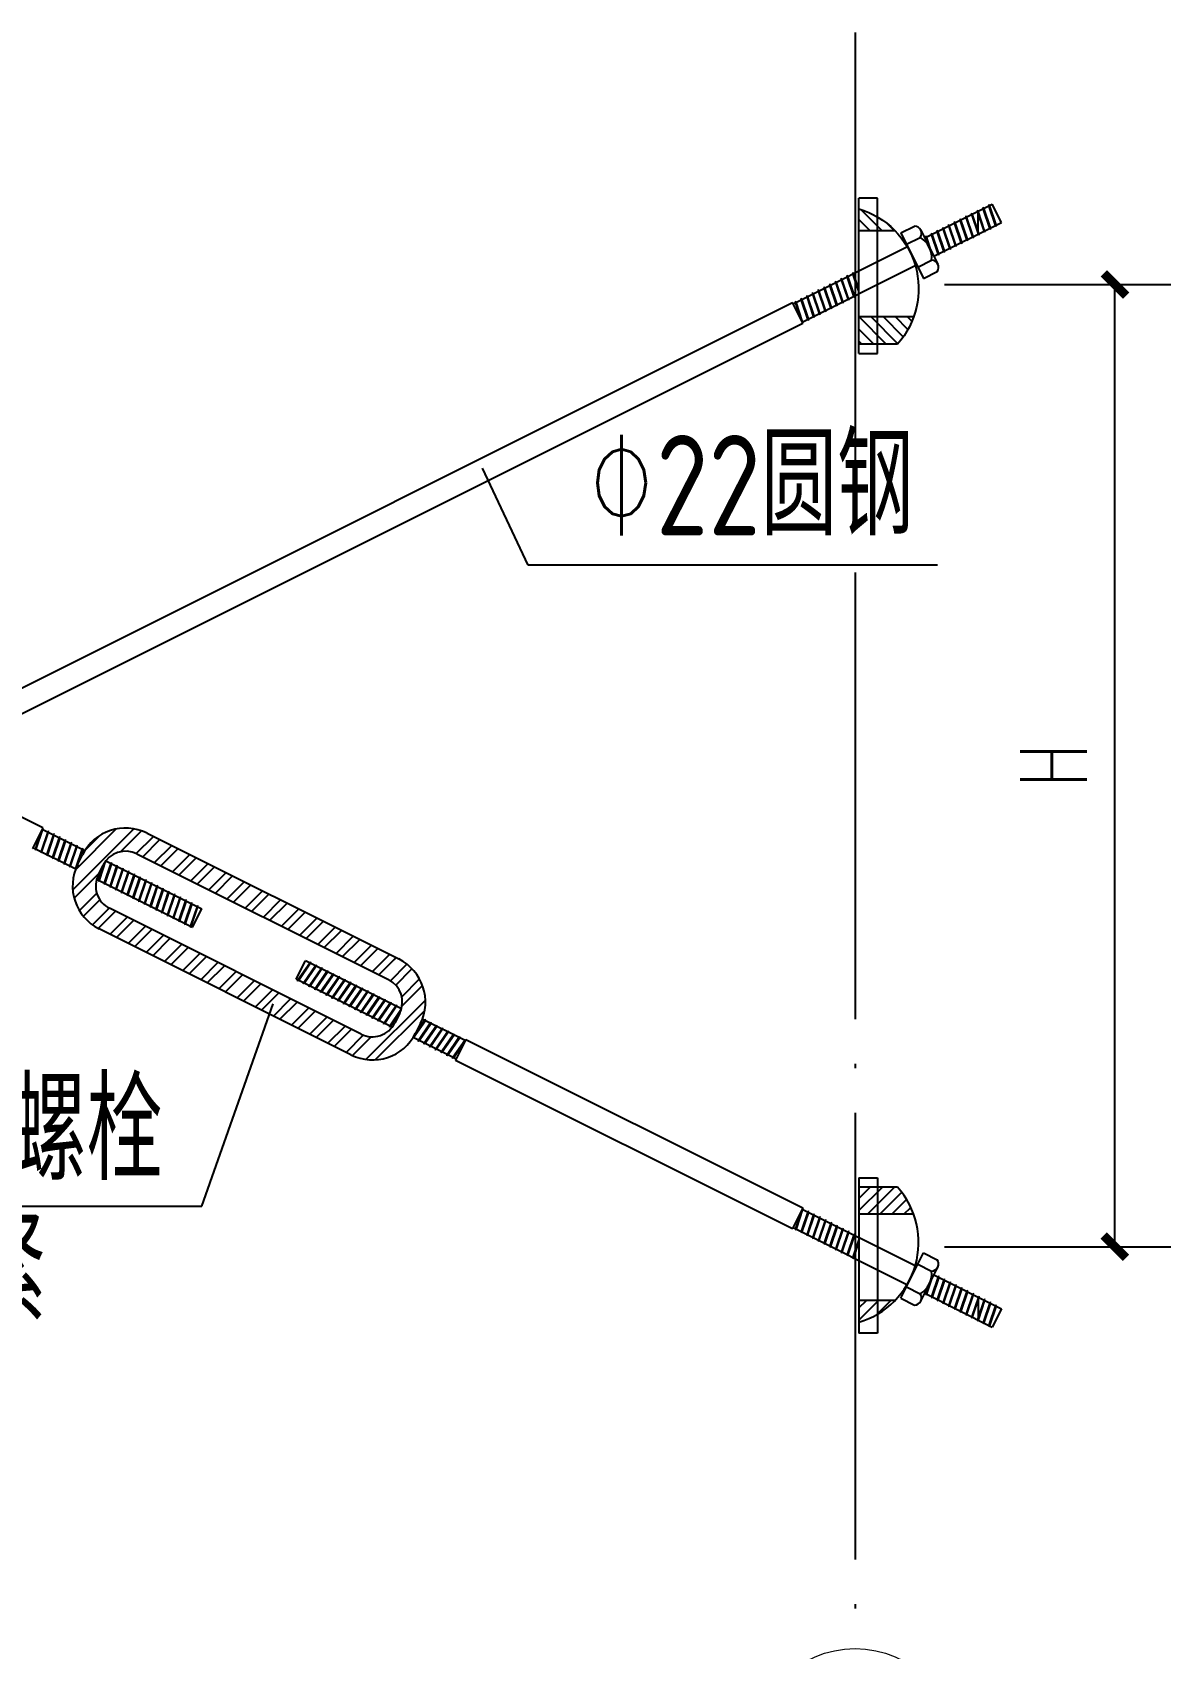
# Model space of a CAD drawing. Extents: x 8844666 to 9156203, y 1662182 to 2655606.
# Drawn here: x 8923869 to 8928968, y 2090227 to 2097467 of the extents above; entities that cross this region are included whole.
import ezdxf
from ezdxf.enums import TextEntityAlignment as Align

# ---------------------------------------------------------------- set-up
doc = ezdxf.new("R2010")
doc.units = 0
doc.header["$LTSCALE"] = 1000
doc.header["$MEASUREMENT"] = 0
for name, pattern in [('CONTINUOUS1', [0]), ('DASHED', [0.75, 0.5, -0.25]), ('DOTE', [2.42, 2, -0.2, 0.02, -0.2])]:
    doc.linetypes.add(name, pattern=pattern)
doc.layers.get('0').update_dxf_attribs({"linetype": 'CONTINUOUS'})
doc.layers.get('Defpoints').update_dxf_attribs({"linetype": 'CONTINUOUS'})
for name, color, linetype in [('003_THICK', 7, 'CONTINUOUS1'), ('DOTE', 8, 'DOTE'), ('LAYER4', 4, 'CONTINUOUS'), ('PUB_DIM', 3, 'CONTINUOUS'), ('PUB_TEXT', 7, 'CONTINUOUS'), ('刚架', 2, 'CONTINUOUS'), ('填充', 8, 'CONTINUOUS'), ('支撑', 4, 'CONTINUOUS'), ('板', 4, 'CONTINUOUS')]:
    doc.layers.add(name, color=color, linetype=linetype)
doc.layers.add('Z-详图标注', color=3, linetype='CONTINUOUS', lineweight=18)
doc.layers.add('标注', color=4, linetype='CONTINUOUS', lineweight=20)
doc.styles.add('_TCH_DIM_T3', font='SIMPLEX', dxfattribs={"width": 0.705882, "bigfont": 'GBCBIG'})
doc.styles.add('TSSD_DIMENSION', font='atssdeng.shx', dxfattribs={"width": 0.7, "bigfont": 'atssdchn.shx'})
doc.dimstyles.new('_TCH_ARCH&&100', dxfattribs={"dimtxt": 297.5, "dimasz": 100, "dimexe": 250, "dimexo": 300, "dimgap": 126.25, "dimtad": 1, "dimdec": 0, "dimzin": 0, "dimdsep": 46, "dimtxsty": '_TCH_DIM_T3', "dimblk": 'ARCHTICK', "dimcen": 0.09, "dimclrt": 7, "dimazin": 2, "dimtfac": 1, "dimtdec": 0, "dimtix": 1, "dimtmove": 2, "dimatfit": 3, "dimfxl": 1, "dimtolj": 1, "dimtzin": 0, "dimarcsym": 0})

# ---------------------------------------------------------------- blocks, each defined once
blk = doc.blocks.new('*X15')
at = {"layer": '填充', "linetype": 'Continuous'}
for p, q in [((15639567.3, -855204.7), (15639642.7, -855129.2)), ((15639595.4, -855218.8), (15639670.9, -855143.3)), ((15639646.8, -855244.5), (15639722.3, -855169)), ((15639674.9, -855258.5), (15639750.4, -855183.1)), ((15639726.4, -855284.2), (15639801.8, -855208.8)), ((15639754.5, -855298.3), (15639830, -855222.8)), ((15639805.9, -855324), (15639881.4, -855248.5)), ((15639834, -855338.1), (15639909.5, -855262.6)), ((15639885.5, -855363.8), (15639960.9, -855288.3)), ((15639913.6, -855377.9), (15639989.1, -855302.4)), ((15639965, -855403.6), (15640040.5, -855328.1)), ((15639993.1, -855417.6), (15640068.6, -855342.2)), ((15640044.6, -855443.3), (15640120, -855367.9)), ((15640072.7, -855457.4), (15640148.2, -855381.9)), ((15639372.3, -855519), (15639447.8, -855443.5)), ((15639400.4, -855533), (15639475.9, -855457.6)), ((15640124.1, -855483.1), (15640199.6, -855407.6)), ((15640152.2, -855497.2), (15640227.7, -855421.7)), ((15640203.7, -855522.9), (15640279.1, -855447.4)), ((15640231.8, -855536.9), (15640307.3, -855461.5)), ((15639451.9, -855558.7), (15639527.3, -855483.3)), ((15639480, -855572.8), (15639555.5, -855497.3)), ((15639531.4, -855598.5), (15639606.9, -855523)), ((15639559.5, -855612.6), (15639635, -855537.1)), ((15640283.2, -855562.7), (15640358.7, -855487.2)), ((15640311.3, -855576.7), (15640386.8, -855501.3)), ((15640362.8, -855602.4), (15640438.2, -855527)), ((15640390.9, -855616.5), (15640466.4, -855541)), ((15639611, -855638.3), (15639686.4, -855562.8)), ((15639639.1, -855652.3), (15639714.6, -855576.9)), ((15639690.5, -855678.1), (15639766, -855602.6)), ((15640442.3, -855642.2), (15640517.8, -855566.7)), ((15640470.4, -855656.3), (15640545.9, -855580.8)), ((15640521.9, -855682), (15640597.3, -855606.5)), ((15639718.6, -855692.1), (15639794.1, -855616.7)), ((15639770.1, -855717.8), (15639845.5, -855642.4)), ((15639798.2, -855731.9), (15639873.7, -855656.4)), ((15639849.6, -855757.6), (15639925.1, -855682.1)), ((15640550, -855696), (15640617.5, -855628.6)), ((15639877.7, -855771.7), (15639953.2, -855696.2)), ((15639929.2, -855797.4), (15640004.6, -855721.9)), ((15639957.3, -855811.4), (15640032.8, -855736)), ((15640008.7, -855837.2), (15640084.2, -855761.7)), ((15640036.8, -855851.2), (15640112.3, -855775.8)), ((15640088.3, -855876.9), (15640163.7, -855801.5)), ((15640116.4, -855891), (15640191.9, -855815.5)), ((15640167.8, -855916.7), (15640243.3, -855841.2)), ((15640195.9, -855930.8), (15640271.4, -855855.3)), ((15640247.4, -855956.5), (15640322.8, -855881)), ((15640275.5, -855970.5), (15640351, -855895.1)), ((15640326.9, -855996.3), (15640402.4, -855920.8)), ((15640355, -856010.3), (15640424.9, -855940.4))]:
    blk.add_line(p, q, dxfattribs=at)
blk = doc.blocks.new('*X16')
at = {"layer": '填充', "linetype": 'Continuous'}
for p, q in [((15639209.5, -855323.8), (15639476.4, -855056.9)), ((15639222.1, -855234.1), (15639398.3, -855057.9)), ((15639264.3, -855149.7), (15639327.8, -855086.2)), ((15639418.7, -855156.8), (15639510, -855065.5)), ((15639487.6, -855165.1), (15639563.2, -855089.4)), ((15639515.8, -855179), (15639591.3, -855103.5)), ((15639215.6, -855359.9), (15639324.6, -855250.9)), ((15639238.6, -855414.1), (15639314.6, -855338)), ((15639256, -855438.8), (15639327.8, -855367)), ((15639295.1, -855476.9), (15639368.4, -855403.6)), ((15639321.2, -855493), (15639396.4, -855417.8))]:
    blk.add_line(p, q, dxfattribs=at)
blk = doc.blocks.new('*X17')
at = {"layer": '填充', "linetype": 'Continuous'}
for p, q in [((15640600.8, -855722.4), (15640673.6, -855649.5)), ((15640617.5, -855628.6), (15640625.4, -855620.6)), ((15640624.1, -855741.2), (15640695.3, -855670.1)), ((15640650.5, -855792), (15640728.2, -855714.3)), ((15640651.4, -855833.3), (15640741.3, -855743.4)), ((15640495.4, -856066.4), (15640753.3, -855808.5)), ((15640536.3, -856067.7), (15640749.9, -855854.1)), ((15640406.5, -856036), (15640482.7, -855959.8)), ((15640424.9, -855940.4), (15640430.5, -855934.9)), ((15640435.2, -856049.5), (15640517.3, -855967.4))]:
    blk.add_line(p, q, dxfattribs=at)
blk = doc.blocks.new('A$C3B5F1999')
at = {"layer": '板', "lineweight": -3}
h = blk.add_hatch(dxfattribs=at)
h.set_pattern_fill('ANSI31', color=256, scale=11.25, style=0)
h.set_pattern_definition([(225, (1544786.093, 1161578.04), (25.25697034, -25.25697034), [])])
h.paths.add_polyline_path([(227.3, 494.1, 0.095394), (160.5, 606.6), (0, 606.6), (0, 494.1)])
h.paths.add_polyline_path([(0, 135.7), (0, 44.9, 0.128822), (150.1, 135.7)])
for p, q in [((0, 645.3), (76.8, 645.3)), ((0, 645.3), (0, 0)), ((160.5, 606.6), (0, 606.6)), ((160.5, 606.6), (0, 606.6)), ((76.8, 645.3), (76.8, 0)), ((227.3, 494.1), (0, 494.1)), ((150.1, 135.7), (0, 135.7)), ((76.8, 0), (0, 0))]:
    blk.add_line(p, q, dxfattribs=at)
blk.add_arc((-98.2, 376.8), 346.1, 286.4909, 41.61835, dxfattribs=at)
blk = doc.blocks.new('_ArchTick')
at = {"color": 0, "linetype": 'ByBlock', "const_width": 0.4}
blk.add_lwpolyline([(-0.5, -0.5), (0.5, 0.5)], dxfattribs=at)
blk = doc.blocks.new('*D43')
at = {"layer": 'Defpoints', "color": 0}
for p in [(8927654.1, 2096337.4), (8928717.6, 2096337.4), (8927654.1, 2092027.7)]:
    blk.add_point(p, dxfattribs=at)
at = {"layer": 'PUB_DIM', "color": 0, "lineweight": -2}
for p, q in [((8927954.1, 2096337.4), (8928967.6, 2096337.4)), ((8928717.6, 2092027.7), (8928717.6, 2096337.4)), ((8927954.1, 2092027.7), (8928967.6, 2092027.7))]:
    blk.add_line(p, q, dxfattribs=at)
at = {"layer": 'PUB_DIM', "color": 0, "lineweight": -2, "xscale": 100, "yscale": 100, "zscale": 100}
for p, rotation in [((8928717.6, 2096337.4), 90), ((8928717.6, 2092027.7), 270)]:
    blk.add_blockref('_ArchTick', p, dxfattribs=dict(at, rotation=rotation))
at = {"layer": 'PUB_DIM', "color": 7, "insert": (8928442.6, 2094182.5), "char_height": 297.5, "attachment_point": 5, "rotation": 90, "style": '_TCH_DIM_T3'}
blk.add_mtext('\\A1;H', dxfattribs=at)

msp = doc.modelspace()

# ---------------------------------------------------------------- linework, layer by layer
at = {"layer": '003_THICK'}
for p, q in [((8927758.5, 2096568.1), (8927860.2, 2096364.8)), ((8927758.5, 2091797), (8927860.2, 2092000.3))]:
    msp.add_line(p, q, dxfattribs=at)
at = {"layer": 'DOTE'}
msp.add_line((8927554.1, 2097466.8), (8927554.1, 2090227.2), dxfattribs=at)
at = {"layer": 'LAYER4'}
for p, q in [((8924383.4, 2093880), (8925510.7, 2093316.3)), ((8924072.3, 2093740), (8924094.1, 2093783.5)), ((8924164.9, 2093693.7), (8924186.6, 2093737.2)), ((8924337.1, 2093787.4), (8925464.4, 2093223.7)), ((8925342.4, 2092979.6), (8924215, 2093543.2)), ((8925296.1, 2092887), (8924168.7, 2093450.7)), ((8925514.6, 2093073.3), (8925492.8, 2093029.7)), ((8925607.2, 2093027), (8925585.4, 2092983.4))]:
    msp.add_line(p, q, dxfattribs=at)
for centre, major_axis, start_param, end_param in [((8924286.9, 2093687.1), (215.6, 0.1), 1.106627, 2.677423), ((8924286.9, 2093687.1), (112.1, 0.2), 1.105381, 2.676177), ((8924265.2, 2093643.5), (215.6, 3.1), 2.66342, 4.234216), ((8924265.2, 2093643.5), (-112.1, 1.1), -0.453406, 1.117391), ((8925414.3, 2093123.4), (215.6, 0.1), -0.464075, 1.106721), ((8925414.3, 2093123.4), (-112.1, 3.8), 2.711754, 4.28255), ((8925392.5, 2093079.9), (112.1, 0.2), 4.246973, 5.81777), ((8925392.5, 2093079.9), (-215.6, 1.5), 1.11422, 2.685016)]:
    msp.add_ellipse(centre, major_axis=major_axis, ratio=1, start_param=start_param, end_param=end_param, dxfattribs=at)
at = {"layer": 'PUB_TEXT'}
for p, q in [((8926089.6, 2095080), (8925885.9, 2095514.7)), ((8927923.2, 2095080), (8926089.6, 2095080)), ((8924629.1, 2092208.9), (8924948.6, 2093115.9)), ((8921854.1, 2092208.9), (8924629.1, 2092208.9))]:
    msp.add_line(p, q, dxfattribs=at)
at = {"layer": '刚架', "color": 5, "linetype": 'DASHED'}
for p, q in [((8928106.1, 2096563.4), (8928106.1, 2096666.3)), ((8928106.1, 2091801.7), (8928106.1, 2091698.8))]:
    msp.add_line(p, q, dxfattribs=at)
at = {"layer": '支撑', "linetype": 'Continuous'}
for p, q in [((8927865.9, 2096546.1), (8928168.6, 2096697.5)), ((8928209.8, 2096615.2), (8928168.6, 2096697.5)), ((8927907.1, 2096463.9), (8928209.8, 2096615.2)), ((8927758.5, 2096568.1), (8927820.2, 2096599)), ((8927783.9, 2096517.3), (8927845.7, 2096548.1)), ((8927848.4, 2096581.3), (8927924.6, 2096428.7)), ((8927276.4, 2096251.4), (8927788.8, 2096507.6)), ((8927317.5, 2096169.1), (8927829.9, 2096425.3)), ((8927834.8, 2096415.6), (8927896.5, 2096446.5)), ((8927860.2, 2096364.8), (8927921.9, 2096395.6)), ((8923915.6, 2093903.4), (8919209.4, 2096256.5)), ((8923241.6, 2094240.4), (8927273.8, 2096256.5)), ((8927320.1, 2096163.9), (8927273.8, 2096256.5)), ((8923357.3, 2094182.5), (8927320.1, 2096163.9)), ((8923915.6, 2093903.4), (8923869.3, 2093810.9)), ((8923913, 2093898.3), (8924104.7, 2093802.4)), ((8923871.8, 2093816), (8924063.6, 2093720.1)), ((8924198.2, 2093755.7), (8924627.9, 2093540.8)), ((8924157.1, 2093673.4), (8924586.7, 2093458.6)), ((8924586.7, 2093458.6), (8924627.9, 2093540.8)), ((8925051.6, 2093226.1), (8925092.7, 2093308.4)), ((8925522.4, 2093093.6), (8925092.7, 2093308.4)), ((8925481.2, 2093011.3), (8925051.6, 2093226.1)), ((8925807.6, 2092951), (8925615.9, 2093046.8)), ((8925766.5, 2092868.7), (8925574.7, 2092964.6)), ((8925810.2, 2092956.1), (8925763.9, 2092863.5)), ((8925810.2, 2092956.1), (8927320.1, 2092201.2)), ((8925763.9, 2092863.5), (8927273.8, 2092108.6)), ((8927320.1, 2092201.2), (8927273.8, 2092108.6)), ((8927317.5, 2092196), (8927829.9, 2091939.8)), ((8927276.4, 2092113.7), (8927788.8, 2091857.5)), ((8927860.2, 2092000.3), (8927921.9, 2091969.5)), ((8927834.8, 2091949.5), (8927896.5, 2091918.6)), ((8927848.4, 2091783.8), (8927924.6, 2091936.4)), ((8927783.9, 2091847.8), (8927845.7, 2091817)), ((8927907.1, 2091901.2), (8928209.8, 2091749.9)), ((8927758.5, 2091797), (8927820.2, 2091766.1)), ((8927865.9, 2091818.9), (8928168.6, 2091667.6)), ((8928209.8, 2091749.9), (8928168.6, 2091667.6))]:
    msp.add_line(p, q, dxfattribs=at)
for centre, major_axis, start_param, end_param in [((8927819.7, 2096566.9), (32, 1.4), -0.670911, 1.512341), ((8927795, 2096459.3), (-102.3, 0.3), 3.018767, 4.197988), ((8927896, 2096414.4), (32, 1.7), -0.68037, 1.502881), ((8927795, 2091905.8), (102.3, 0.2), -1.054886, 0.124335), ((8927896, 2091950.7), (-32, 1.7), 1.638365, 3.821617), ((8927819.7, 2091798.2), (-32, 1.6), 1.636365, 3.819617)]:
    msp.add_ellipse(centre, major_axis=major_axis, ratio=1, start_param=start_param, end_param=end_param, dxfattribs=at)
at = {"layer": '标注', "linetype": 'Continuous'}
for p, q in [((8928152.4, 2096689.4), (8928153.2, 2096696.2)), ((8928182.2, 2096601.4), (8928152.4, 2096689.4)), ((8928186.6, 2096597.2), (8928153.2, 2096696.2)), ((8928153.2, 2096696.2), (8928157.6, 2096692)), ((8928187.3, 2096604), (8928157.6, 2096692)), ((8927998.2, 2096612.3), (8927998.9, 2096619.1)), ((8928032.3, 2096520.1), (8927998.9, 2096619.1)), ((8927998.9, 2096619.1), (8928003.3, 2096614.9)), ((8928033.1, 2096526.9), (8928003.3, 2096614.9)), ((8928023.9, 2096625.1), (8928024.6, 2096631.9)), ((8928053.6, 2096537.1), (8928023.9, 2096625.1)), ((8928058, 2096532.9), (8928024.6, 2096631.9)), ((8928024.6, 2096631.9), (8928029.1, 2096627.7)), ((8928058.8, 2096539.7), (8928029.1, 2096627.7)), ((8928049.6, 2096638), (8928050.3, 2096644.8)), ((8928079.3, 2096550), (8928049.6, 2096638)), ((8928083.8, 2096545.8), (8928050.3, 2096644.8)), ((8928050.3, 2096644.8), (8928054.8, 2096640.6)), ((8928084.5, 2096552.6), (8928054.8, 2096640.6)), ((8928075.3, 2096650.8), (8928076, 2096657.6)), ((8928105, 2096562.8), (8928075.3, 2096650.8)), ((8928109.5, 2096558.6), (8928076, 2096657.6)), ((8928076, 2096657.6), (8928080.5, 2096653.4)), ((8928110.2, 2096565.4), (8928080.5, 2096653.4)), ((8928101, 2096663.7), (8928101.8, 2096670.5)), ((8928130.7, 2096575.7), (8928101, 2096663.7)), ((8928135.2, 2096571.5), (8928101.8, 2096670.5)), ((8928101.8, 2096670.5), (8928106.2, 2096666.3)), ((8928135.9, 2096578.3), (8928106.2, 2096666.3)), ((8928126.7, 2096676.5), (8928127.5, 2096683.3)), ((8928156.4, 2096588.5), (8928126.7, 2096676.5)), ((8928160.9, 2096584.3), (8928127.5, 2096683.3)), ((8928127.5, 2096683.3), (8928131.9, 2096679.1)), ((8928161.6, 2096591.1), (8928131.9, 2096679.1)), ((8927869.6, 2096548), (8927870.3, 2096554.8)), ((8927879.1, 2096519.9), (8927869.6, 2096548)), ((8927888.4, 2096501.2), (8927870.3, 2096554.8)), ((8927870.3, 2096554.8), (8927874.8, 2096550.6)), ((8927897.8, 2096482.5), (8927874.8, 2096550.6)), ((8927895.3, 2096560.8), (8927896, 2096567.6)), ((8927925, 2096472.8), (8927895.3, 2096560.8)), ((8927929.5, 2096468.6), (8927896, 2096567.6)), ((8927896, 2096567.6), (8927900.5, 2096563.4)), ((8927930.2, 2096475.4), (8927900.5, 2096563.4)), ((8927921, 2096573.7), (8927921.7, 2096580.5)), ((8927950.7, 2096485.7), (8927921, 2096573.7)), ((8927955.2, 2096481.5), (8927921.7, 2096580.5)), ((8927921.7, 2096580.5), (8927926.2, 2096576.3)), ((8927955.9, 2096488.3), (8927926.2, 2096576.3)), ((8927946.7, 2096586.5), (8927947.5, 2096593.3)), ((8927976.4, 2096498.5), (8927946.7, 2096586.5)), ((8927980.9, 2096494.3), (8927947.5, 2096593.3)), ((8927947.5, 2096593.3), (8927951.9, 2096589.1)), ((8927981.6, 2096501.1), (8927951.9, 2096589.1)), ((8927972.4, 2096599.4), (8927973.2, 2096606.2)), ((8928002.2, 2096511.4), (8927972.4, 2096599.4)), ((8928006.6, 2096507.2), (8927973.2, 2096606.2)), ((8927973.2, 2096606.2), (8927977.6, 2096602)), ((8928007.3, 2096514), (8927977.6, 2096602)), ((8928027.9, 2096524.3), (8927998.2, 2096612.3)), ((8928079.3, 2096550), (8928083.8, 2096545.8)), ((8928084.5, 2096552.6), (8928083.8, 2096545.8)), ((8928105, 2096562.8), (8928109.5, 2096558.6)), ((8928110.2, 2096565.4), (8928109.5, 2096558.6)), ((8928130.7, 2096575.7), (8928135.2, 2096571.5)), ((8928135.9, 2096578.3), (8928135.2, 2096571.5)), ((8928156.4, 2096588.5), (8928160.9, 2096584.3)), ((8928161.6, 2096591.1), (8928160.9, 2096584.3)), ((8928182.2, 2096601.4), (8928186.6, 2096597.2)), ((8928187.3, 2096604), (8928186.6, 2096597.2)), ((8927925, 2096472.8), (8927929.5, 2096468.6)), ((8927930.2, 2096475.4), (8927929.5, 2096468.6)), ((8927950.7, 2096485.7), (8927955.2, 2096481.5)), ((8927955.9, 2096488.3), (8927955.2, 2096481.5)), ((8927976.4, 2096498.5), (8927980.9, 2096494.3)), ((8927981.6, 2096501.1), (8927980.9, 2096494.3)), ((8928002.2, 2096511.4), (8928006.6, 2096507.2)), ((8928007.3, 2096514), (8928006.6, 2096507.2)), ((8928027.9, 2096524.3), (8928032.3, 2096520.1)), ((8928033.1, 2096526.9), (8928032.3, 2096520.1)), ((8928053.6, 2096537.1), (8928058, 2096532.9)), ((8928058.8, 2096539.7), (8928058, 2096532.9)), ((8927414.5, 2096320.4), (8927415.2, 2096327.2)), ((8927448.7, 2096228.2), (8927415.2, 2096327.2)), ((8927415.2, 2096327.2), (8927419.7, 2096323)), ((8927440.2, 2096333.3), (8927440.9, 2096340.1)), ((8927469.9, 2096245.3), (8927440.2, 2096333.3)), ((8927474.4, 2096241.1), (8927440.9, 2096340.1)), ((8927440.9, 2096340.1), (8927445.4, 2096335.9)), ((8927475.1, 2096247.9), (8927445.4, 2096335.9)), ((8927465.9, 2096346.1), (8927466.7, 2096352.9)), ((8927495.6, 2096258.1), (8927465.9, 2096346.1)), ((8927500.1, 2096253.9), (8927466.7, 2096352.9)), ((8927466.7, 2096352.9), (8927471.1, 2096348.7)), ((8927500.8, 2096260.7), (8927471.1, 2096348.7)), ((8927491.6, 2096359), (8927492.4, 2096365.8)), ((8927521.4, 2096271), (8927491.6, 2096359)), ((8927525.8, 2096266.8), (8927492.4, 2096365.8)), ((8927492.4, 2096365.8), (8927496.8, 2096361.6)), ((8927526.5, 2096273.6), (8927496.8, 2096361.6)), ((8927517.4, 2096371.9), (8927518.1, 2096378.7)), ((8927547.1, 2096283.9), (8927517.4, 2096371.9)), ((8927551.5, 2096279.7), (8927518.1, 2096378.7)), ((8927518.1, 2096378.7), (8927522.5, 2096374.5)), ((8927552.3, 2096286.5), (8927522.5, 2096374.5)), ((8927543.1, 2096384.7), (8927543.8, 2096391.5)), ((8927571.3, 2096301), (8927543.1, 2096384.7)), ((8927571.3, 2096310), (8927543.8, 2096391.5)), ((8927543.8, 2096391.5), (8927548.3, 2096387.3)), ((8927571.3, 2096319), (8927548.3, 2096387.3)), ((8927273.8, 2096256.5), (8927278.9, 2096252.7)), ((8927285.9, 2096256.1), (8927286.7, 2096262.9)), ((8927310.7, 2096182.6), (8927285.9, 2096256.1)), ((8927286.7, 2096262.9), (8927291.1, 2096258.7)), ((8927320.1, 2096163.9), (8927286.7, 2096262.9)), ((8927320.8, 2096170.7), (8927291.1, 2096258.7)), ((8927311.6, 2096269), (8927312.4, 2096275.8)), ((8927341.3, 2096181), (8927311.6, 2096269)), ((8927312.4, 2096275.8), (8927316.8, 2096271.6)), ((8927345.8, 2096176.8), (8927312.4, 2096275.8)), ((8927346.5, 2096183.6), (8927316.8, 2096271.6)), ((8927337.3, 2096281.9), (8927338.1, 2096288.7)), ((8927367.1, 2096193.9), (8927337.3, 2096281.9)), ((8927338.1, 2096288.7), (8927342.5, 2096284.5)), ((8927371.5, 2096189.7), (8927338.1, 2096288.7)), ((8927372.3, 2096196.5), (8927342.5, 2096284.5)), ((8927363.1, 2096294.7), (8927363.8, 2096301.5)), ((8927392.8, 2096206.7), (8927363.1, 2096294.7)), ((8927397.2, 2096202.5), (8927363.8, 2096301.5)), ((8927363.8, 2096301.5), (8927368.3, 2096297.3)), ((8927398, 2096209.3), (8927368.3, 2096297.3)), ((8927388.8, 2096307.6), (8927389.5, 2096314.4)), ((8927418.5, 2096219.6), (8927388.8, 2096307.6)), ((8927422.9, 2096215.4), (8927389.5, 2096314.4)), ((8927389.5, 2096314.4), (8927394, 2096310.2)), ((8927423.7, 2096222.2), (8927394, 2096310.2)), ((8927444.2, 2096232.4), (8927414.5, 2096320.4)), ((8927449.4, 2096235), (8927419.7, 2096323)), ((8927495.6, 2096258.1), (8927500.1, 2096253.9)), ((8927500.8, 2096260.7), (8927500.1, 2096253.9)), ((8927521.4, 2096271), (8927525.8, 2096266.8)), ((8927526.5, 2096273.6), (8927525.8, 2096266.8)), ((8927547.1, 2096283.9), (8927551.5, 2096279.7)), ((8927552.3, 2096286.5), (8927551.5, 2096279.7)), ((8927341.3, 2096181), (8927345.8, 2096176.8)), ((8927346.5, 2096183.6), (8927345.8, 2096176.8)), ((8927367.1, 2096193.9), (8927371.5, 2096189.7)), ((8927372.3, 2096196.5), (8927371.5, 2096189.7)), ((8927392.8, 2096206.7), (8927397.2, 2096202.5)), ((8927398, 2096209.3), (8927397.2, 2096202.5)), ((8927418.5, 2096219.6), (8927422.9, 2096215.4)), ((8927423.7, 2096222.2), (8927422.9, 2096215.4)), ((8927444.2, 2096232.4), (8927448.7, 2096228.2)), ((8927449.4, 2096235), (8927448.7, 2096228.2)), ((8927469.9, 2096245.3), (8927474.4, 2096241.1)), ((8927475.1, 2096247.9), (8927474.4, 2096241.1)), ((8927320.8, 2096170.7), (8927320.1, 2096163.9)), ((8923906.2, 2093884.7), (8923881.4, 2093811.2)), ((8923915.6, 2093903.4), (8923882.1, 2093804.4)), ((8923916.3, 2093896.6), (8923886.6, 2093808.6)), ((8923936.8, 2093886.4), (8923907.1, 2093798.4)), ((8923941.3, 2093890.6), (8923907.8, 2093791.6)), ((8923942, 2093883.8), (8923912.3, 2093795.8)), ((8923916.3, 2093896.6), (8923915.6, 2093903.4)), ((8923962.5, 2093873.5), (8923932.8, 2093785.5)), ((8923967, 2093877.7), (8923933.6, 2093778.7)), ((8923936.8, 2093886.4), (8923941.3, 2093890.6)), ((8923967.7, 2093870.9), (8923938, 2093782.9)), ((8923942, 2093883.8), (8923941.3, 2093890.6)), ((8923992.7, 2093864.9), (8923959.3, 2093765.9)), ((8923962.5, 2093873.5), (8923967, 2093877.7)), ((8923967.7, 2093870.9), (8923967, 2093877.7)), ((8923988.2, 2093860.7), (8923992.7, 2093864.9)), ((8923993.4, 2093858.1), (8923992.7, 2093864.9)), ((8923869.3, 2093810.9), (8923874.4, 2093814.7)), ((8923881.4, 2093811.2), (8923882.1, 2093804.4)), ((8923882.1, 2093804.4), (8923886.6, 2093808.6)), ((8923907.1, 2093798.4), (8923907.8, 2093791.6)), ((8923907.8, 2093791.6), (8923912.3, 2093795.8)), ((8923988.2, 2093860.7), (8923958.5, 2093772.7)), ((8923993.4, 2093858.1), (8923963.7, 2093770.1)), ((8924014, 2093847.8), (8923984.2, 2093759.8)), ((8924018.4, 2093852), (8923985, 2093753)), ((8924019.1, 2093845.2), (8923989.4, 2093757.2)), ((8924039.7, 2093834.9), (8924010, 2093746.9)), ((8924044.1, 2093839.1), (8924010.7, 2093740.1)), ((8924014, 2093847.8), (8924018.4, 2093852)), ((8924044.9, 2093832.3), (8924015.1, 2093744.3)), ((8924019.1, 2093845.2), (8924018.4, 2093852)), ((8924065.4, 2093822.1), (8924035.7, 2093734.1)), ((8924069.8, 2093826.3), (8924036.4, 2093727.3)), ((8924039.7, 2093834.9), (8924044.1, 2093839.1)), ((8924070.6, 2093819.5), (8924040.9, 2093731.5)), ((8924044.9, 2093832.3), (8924044.1, 2093839.1)), ((8924091.1, 2093809.2), (8924061.4, 2093721.2)), ((8924065.4, 2093822.1), (8924069.8, 2093826.3)), ((8924095.6, 2093813.4), (8924066.5, 2093727.4)), ((8924070.6, 2093819.5), (8924069.8, 2093826.3)), ((8924096.3, 2093806.6), (8924076.9, 2093749.2)), ((8924091.1, 2093809.2), (8924095.6, 2093813.4)), ((8924096.3, 2093806.6), (8924095.6, 2093813.4)), ((8923932.8, 2093785.5), (8923933.6, 2093778.7)), ((8923933.6, 2093778.7), (8923938, 2093782.9)), ((8923958.5, 2093772.7), (8923959.3, 2093765.9)), ((8923959.3, 2093765.9), (8923963.7, 2093770.1)), ((8923984.2, 2093759.8), (8923985, 2093753)), ((8923985, 2093753), (8923989.4, 2093757.2)), ((8924010, 2093746.9), (8924010.7, 2093740.1)), ((8924010.7, 2093740.1), (8924015.1, 2093744.3)), ((8924035.7, 2093734.1), (8924036.4, 2093727.3)), ((8924036.4, 2093727.3), (8924040.9, 2093731.5)), ((8924061.4, 2093721.2), (8924062, 2093715.8)), ((8924187.7, 2093739.4), (8924164.2, 2093669.8)), ((8924194.6, 2093750.7), (8924165, 2093663)), ((8924199.2, 2093755.2), (8924169.4, 2093667.2)), ((8924219.7, 2093744.9), (8924190, 2093656.9)), ((8924224.1, 2093749.1), (8924190.7, 2093650.1)), ((8924224.9, 2093742.3), (8924195.2, 2093654.3)), ((8924199.2, 2093755.2), (8924199, 2093756.7)), ((8924245.4, 2093732.1), (8924215.7, 2093644.1)), ((8924249.8, 2093736.3), (8924216.4, 2093637.3)), ((8924219.7, 2093744.9), (8924224.1, 2093749.1)), ((8924250.6, 2093729.5), (8924220.9, 2093641.5)), ((8924224.9, 2093742.3), (8924224.1, 2093749.1)), ((8924271.1, 2093719.2), (8924241.4, 2093631.2)), ((8924275.6, 2093723.4), (8924242.1, 2093624.4)), ((8924245.4, 2093732.1), (8924249.8, 2093736.3)), ((8924250.6, 2093729.5), (8924249.8, 2093736.3)), ((8924271.1, 2093719.2), (8924275.6, 2093723.4)), ((8924276.3, 2093716.6), (8924275.6, 2093723.4)), ((8924164.2, 2093669.8), (8924165, 2093663)), ((8924165, 2093663), (8924169.4, 2093667.2)), ((8924190, 2093656.9), (8924190.7, 2093650.1)), ((8924190.7, 2093650.1), (8924195.2, 2093654.3)), ((8924276.3, 2093716.6), (8924246.6, 2093628.6)), ((8924296.8, 2093706.4), (8924267.1, 2093618.4)), ((8924301.3, 2093710.6), (8924267.8, 2093611.6)), ((8924302, 2093703.8), (8924272.3, 2093615.8)), ((8924322.5, 2093693.5), (8924292.8, 2093605.5)), ((8924327, 2093697.7), (8924293.6, 2093598.7)), ((8924296.8, 2093706.4), (8924301.3, 2093710.6)), ((8924327.7, 2093690.9), (8924298, 2093602.9)), ((8924302, 2093703.8), (8924301.3, 2093710.6)), ((8924348.2, 2093680.6), (8924318.5, 2093592.6)), ((8924352.7, 2093684.9), (8924319.3, 2093585.8)), ((8924322.5, 2093693.5), (8924327, 2093697.7)), ((8924353.4, 2093678.1), (8924323.7, 2093590.1)), ((8924327.7, 2093690.9), (8924327, 2093697.7)), ((8924374, 2093667.8), (8924344.2, 2093579.8)), ((8924378.4, 2093672), (8924345, 2093573)), ((8924348.2, 2093680.6), (8924352.7, 2093684.9)), ((8924379.2, 2093665.2), (8924349.4, 2093577.2)), ((8924353.4, 2093678.1), (8924352.7, 2093684.9)), ((8924399.7, 2093654.9), (8924370, 2093566.9)), ((8924404.1, 2093659.1), (8924370.7, 2093560.1)), ((8924374, 2093667.8), (8924378.4, 2093672)), ((8924404.9, 2093652.3), (8924375.2, 2093564.3)), ((8924379.2, 2093665.2), (8924378.4, 2093672)), ((8924429.8, 2093646.3), (8924396.4, 2093547.3)), ((8924399.7, 2093654.9), (8924404.1, 2093659.1)), ((8924404.9, 2093652.3), (8924404.1, 2093659.1)), ((8924425.4, 2093642.1), (8924429.8, 2093646.3)), ((8924430.6, 2093639.5), (8924429.8, 2093646.3)), ((8924215.7, 2093644.1), (8924216.4, 2093637.3)), ((8924216.4, 2093637.3), (8924220.9, 2093641.5)), ((8924241.4, 2093631.2), (8924242.1, 2093624.4)), ((8924242.1, 2093624.4), (8924246.6, 2093628.6)), ((8924267.1, 2093618.4), (8924267.8, 2093611.6)), ((8924267.8, 2093611.6), (8924272.3, 2093615.8)), ((8924292.8, 2093605.5), (8924293.6, 2093598.7)), ((8924293.6, 2093598.7), (8924298, 2093602.9)), ((8924318.5, 2093592.6), (8924319.3, 2093585.8)), ((8924319.3, 2093585.8), (8924323.7, 2093590.1)), ((8924344.2, 2093579.8), (8924345, 2093573)), ((8924345, 2093573), (8924349.4, 2093577.2)), ((8924425.4, 2093642.1), (8924395.7, 2093554.1)), ((8924430.6, 2093639.5), (8924400.9, 2093551.5)), ((8924451.1, 2093629.2), (8924421.4, 2093541.2)), ((8924455.6, 2093633.4), (8924422.1, 2093534.4)), ((8924456.3, 2093626.6), (8924426.6, 2093538.6)), ((8924476.8, 2093616.4), (8924447.1, 2093528.4)), ((8924481.3, 2093620.6), (8924447.8, 2093521.6)), ((8924451.1, 2093629.2), (8924455.6, 2093633.4)), ((8924482, 2093613.8), (8924452.3, 2093525.8)), ((8924456.3, 2093626.6), (8924455.6, 2093633.4)), ((8924502.5, 2093603.5), (8924472.8, 2093515.5)), ((8924507, 2093607.7), (8924473.6, 2093508.7)), ((8924476.8, 2093616.4), (8924481.3, 2093620.6)), ((8924507.7, 2093600.9), (8924478, 2093512.9)), ((8924482, 2093613.8), (8924481.3, 2093620.6)), ((8924528.3, 2093590.6), (8924498.5, 2093502.6)), ((8924532.7, 2093594.8), (8924499.3, 2093495.8)), ((8924502.5, 2093603.5), (8924507, 2093607.7)), ((8924533.4, 2093588.1), (8924503.7, 2093500)), ((8924507.7, 2093600.9), (8924507, 2093607.7)), ((8924554, 2093577.8), (8924524.3, 2093489.8)), ((8924558.4, 2093582), (8924525, 2093483)), ((8924528.3, 2093590.6), (8924532.7, 2093594.8)), ((8924559.2, 2093575.2), (8924529.4, 2093487.2)), ((8924533.4, 2093588.1), (8924532.7, 2093594.8)), ((8924554, 2093577.8), (8924558.4, 2093582)), ((8924559.2, 2093575.2), (8924558.4, 2093582)), ((8924370, 2093566.9), (8924370.7, 2093560.1)), ((8924370.7, 2093560.1), (8924375.2, 2093564.3)), ((8924395.7, 2093554.1), (8924396.4, 2093547.3)), ((8924396.4, 2093547.3), (8924400.9, 2093551.5)), ((8924421.4, 2093541.2), (8924422.1, 2093534.4)), ((8924422.1, 2093534.4), (8924426.6, 2093538.6)), ((8924447.1, 2093528.4), (8924447.8, 2093521.6)), ((8924447.8, 2093521.6), (8924452.3, 2093525.8)), ((8924472.8, 2093515.5), (8924473.6, 2093508.7)), ((8924473.6, 2093508.7), (8924478, 2093512.9)), ((8924498.5, 2093502.6), (8924499.3, 2093495.8)), ((8924579.7, 2093564.9), (8924550, 2093476.9)), ((8924584.1, 2093569.1), (8924550.7, 2093470.1)), ((8924584.9, 2093562.3), (8924555.2, 2093474.3)), ((8924605.4, 2093552.1), (8924575.7, 2093464.1)), ((8924609.8, 2093556.3), (8924576.4, 2093457.3)), ((8924579.7, 2093564.9), (8924584.1, 2093569.1)), ((8924610.6, 2093549.5), (8924580.9, 2093461.5)), ((8924584.9, 2093562.3), (8924584.1, 2093569.1)), ((8924605.4, 2093552.1), (8924609.8, 2093556.3)), ((8924610.6, 2093549.5), (8924609.8, 2093556.3)), ((8924499.3, 2093495.8), (8924503.7, 2093500)), ((8924524.3, 2093489.8), (8924525, 2093483)), ((8924525, 2093483), (8924529.4, 2093487.2)), ((8924550, 2093476.9), (8924550.7, 2093470.1)), ((8924550.7, 2093470.1), (8924555.2, 2093474.3)), ((8924575.7, 2093464.1), (8924576.4, 2093457.3)), ((8924576.4, 2093457.3), (8924580.9, 2093461.5)), ((8925115.9, 2093303.3), (8925056.8, 2093217.1)), ((8925110, 2093299.8), (8925057.4, 2093223.2)), ((8925115.2, 2093297.2), (8925062.6, 2093220.6)), ((8925141.6, 2093290.4), (8925082.5, 2093204.3)), ((8925135.7, 2093286.9), (8925083.2, 2093210.3)), ((8925140.9, 2093284.3), (8925088.3, 2093207.7)), ((8925110, 2093299.8), (8925115.9, 2093303.3)), ((8925115.2, 2093297.2), (8925115.9, 2093303.3)), ((8925135.7, 2093286.9), (8925141.6, 2093290.4)), ((8925140.9, 2093284.3), (8925141.6, 2093290.4)), ((8925056.8, 2093217.1), (8925057.4, 2093223.2)), ((8925062.6, 2093220.6), (8925056.8, 2093217.1)), ((8925167.3, 2093277.5), (8925108.2, 2093191.4)), ((8925161.4, 2093274.1), (8925108.9, 2093197.5)), ((8925166.6, 2093271.5), (8925114.1, 2093194.9)), ((8925193, 2093264.7), (8925133.9, 2093178.5)), ((8925187.2, 2093261.2), (8925134.6, 2093184.6)), ((8925192.3, 2093258.6), (8925139.8, 2093182)), ((8925218.8, 2093251.8), (8925159.6, 2093165.7)), ((8925212.9, 2093248.3), (8925160.3, 2093171.8)), ((8925161.4, 2093274.1), (8925167.3, 2093277.5)), ((8925218.1, 2093245.7), (8925165.5, 2093169.2)), ((8925166.6, 2093271.5), (8925167.3, 2093277.5)), ((8925244.5, 2093239), (8925185.3, 2093152.8)), ((8925238.6, 2093235.5), (8925186, 2093158.9)), ((8925187.2, 2093261.2), (8925193, 2093264.7)), ((8925243.8, 2093232.9), (8925191.2, 2093156.3)), ((8925192.3, 2093258.6), (8925193, 2093264.7)), ((8925270.2, 2093226.1), (8925211, 2093140)), ((8925264.3, 2093222.6), (8925211.7, 2093146.1)), ((8925212.9, 2093248.3), (8925218.8, 2093251.8)), ((8925269.5, 2093220), (8925216.9, 2093143.5)), ((8925218.1, 2093245.7), (8925218.8, 2093251.8)), ((8925295.9, 2093213.3), (8925236.8, 2093127.1)), ((8925238.6, 2093235.5), (8925244.5, 2093239)), ((8925243.8, 2093232.9), (8925244.5, 2093239)), ((8925264.3, 2093222.6), (8925270.2, 2093226.1)), ((8925269.5, 2093220), (8925270.2, 2093226.1)), ((8925290, 2093209.8), (8925295.9, 2093213.3)), ((8925295.2, 2093207.2), (8925295.9, 2093213.3)), ((8925082.5, 2093204.3), (8925083.2, 2093210.3)), ((8925088.3, 2093207.7), (8925082.5, 2093204.3)), ((8925108.2, 2093191.4), (8925108.9, 2093197.5)), ((8925114.1, 2093194.9), (8925108.2, 2093191.4)), ((8925133.9, 2093178.5), (8925134.6, 2093184.6)), ((8925139.8, 2093182), (8925133.9, 2093178.5)), ((8925159.6, 2093165.7), (8925160.3, 2093171.8)), ((8925165.5, 2093169.2), (8925159.6, 2093165.7)), ((8925185.3, 2093152.8), (8925186, 2093158.9)), ((8925191.2, 2093156.3), (8925185.3, 2093152.8)), ((8925211, 2093140), (8925211.7, 2093146.1)), ((8925216.9, 2093143.5), (8925211, 2093140)), ((8925290, 2093209.8), (8925237.4, 2093133.2)), ((8925295.2, 2093207.2), (8925242.6, 2093130.6)), ((8925321.6, 2093200.4), (8925262.5, 2093114.3)), ((8925315.7, 2093196.9), (8925263.2, 2093120.3)), ((8925320.9, 2093194.3), (8925268.4, 2093117.7)), ((8925347.3, 2093187.5), (8925288.2, 2093101.4)), ((8925341.4, 2093184.1), (8925288.9, 2093107.5)), ((8925346.6, 2093181.5), (8925294.1, 2093104.9)), ((8925373, 2093174.7), (8925313.9, 2093088.5)), ((8925367.2, 2093171.2), (8925314.6, 2093094.6)), ((8925315.7, 2093196.9), (8925321.6, 2093200.4)), ((8925372.4, 2093168.6), (8925319.8, 2093092)), ((8925320.9, 2093194.3), (8925321.6, 2093200.4)), ((8925398.8, 2093161.8), (8925339.6, 2093075.7)), ((8925392.9, 2093158.3), (8925340.3, 2093081.8)), ((8925341.4, 2093184.1), (8925347.3, 2093187.5)), ((8925398.1, 2093155.7), (8925345.5, 2093079.2)), ((8925346.6, 2093181.5), (8925347.3, 2093187.5)), ((8925424.5, 2093149), (8925365.3, 2093062.8)), ((8925418.6, 2093145.5), (8925366, 2093068.9)), ((8925367.2, 2093171.2), (8925373, 2093174.7)), ((8925423.8, 2093142.9), (8925371.2, 2093066.3)), ((8925372.4, 2093168.6), (8925373, 2093174.7)), ((8925392.9, 2093158.3), (8925398.8, 2093161.8)), ((8925398.1, 2093155.7), (8925398.8, 2093161.8)), ((8925418.6, 2093145.5), (8925424.5, 2093149)), ((8925423.8, 2093142.9), (8925424.5, 2093149)), ((8925236.8, 2093127.1), (8925237.4, 2093133.2)), ((8925242.6, 2093130.6), (8925236.8, 2093127.1)), ((8925262.5, 2093114.3), (8925263.2, 2093120.3)), ((8925268.4, 2093117.7), (8925262.5, 2093114.3)), ((8925288.2, 2093101.4), (8925288.9, 2093107.5)), ((8925294.1, 2093104.9), (8925288.2, 2093101.4)), ((8925313.9, 2093088.5), (8925314.6, 2093094.6)), ((8925319.8, 2093092), (8925313.9, 2093088.5)), ((8925339.6, 2093075.7), (8925340.3, 2093081.8)), ((8925345.5, 2093079.2), (8925339.6, 2093075.7)), ((8925365.3, 2093062.8), (8925366, 2093068.9)), ((8925371.2, 2093066.3), (8925365.3, 2093062.8)), ((8925450.2, 2093136.1), (8925391, 2093050)), ((8925444.3, 2093132.6), (8925391.7, 2093056)), ((8925449.5, 2093130), (8925396.9, 2093053.5)), ((8925475.9, 2093123.3), (8925416.8, 2093037.1)), ((8925470, 2093119.8), (8925417.4, 2093043.2)), ((8925475.2, 2093117.2), (8925422.6, 2093040.6)), ((8925501.6, 2093110.4), (8925442.5, 2093024.2)), ((8925495.7, 2093106.9), (8925443.2, 2093030.3)), ((8925444.3, 2093132.6), (8925450.2, 2093136.1)), ((8925500.9, 2093104.3), (8925448.4, 2093027.7)), ((8925449.5, 2093130), (8925450.2, 2093136.1)), ((8925520.6, 2093087.7), (8925468.2, 2093011.4)), ((8925521.4, 2093094), (8925468.9, 2093017.5)), ((8925470, 2093119.8), (8925475.9, 2093123.3)), ((8925515.6, 2093075.4), (8925474.1, 2093014.9)), ((8925475.2, 2093117.2), (8925475.9, 2093123.3)), ((8925495.7, 2093106.9), (8925501.6, 2093110.4)), ((8925500.9, 2093104.3), (8925501.6, 2093110.4)), ((8925521.4, 2093094), (8925522.7, 2093094.8)), ((8925391, 2093050), (8925391.7, 2093056)), ((8925396.9, 2093053.5), (8925391, 2093050)), ((8925416.8, 2093037.1), (8925417.4, 2093043.2)), ((8925422.6, 2093040.6), (8925416.8, 2093037.1)), ((8925442.5, 2093024.2), (8925443.2, 2093030.3)), ((8925448.4, 2093027.7), (8925442.5, 2093024.2)), ((8925468.2, 2093011.4), (8925468.9, 2093017.5)), ((8925474.1, 2093014.9), (8925468.2, 2093011.4)), ((8925629.5, 2093040), (8925576.9, 2092963.5)), ((8925630.2, 2093046.1), (8925578.8, 2092971.3)), ((8925624.3, 2093042.6), (8925590, 2092992.6)), ((8925655.9, 2093033.2), (8925596.8, 2092947.1)), ((8925650, 2093029.8), (8925597.5, 2092953.2)), ((8925655.2, 2093027.2), (8925602.6, 2092950.6)), ((8925681.6, 2093020.4), (8925622.5, 2092934.2)), ((8925675.7, 2093016.9), (8925623.2, 2092940.3)), ((8925624.3, 2093042.6), (8925630.2, 2093046.1)), ((8925680.9, 2093014.3), (8925628.4, 2092937.7)), ((8925629.5, 2093040), (8925630.2, 2093046.1)), ((8925707.3, 2093007.5), (8925648.2, 2092921.4)), ((8925701.5, 2093004), (8925648.9, 2092927.5)), ((8925650, 2093029.8), (8925655.9, 2093033.2)), ((8925706.6, 2093001.5), (8925654.1, 2092924.9)), ((8925655.2, 2093027.2), (8925655.9, 2093033.2)), ((8925733, 2092994.7), (8925673.9, 2092908.5)), ((8925675.7, 2093016.9), (8925681.6, 2093020.4)), ((8925680.9, 2093014.3), (8925681.6, 2093020.4)), ((8925701.5, 2093004), (8925707.3, 2093007.5)), ((8925706.6, 2093001.5), (8925707.3, 2093007.5)), ((8925727.2, 2092991.2), (8925733, 2092994.7)), ((8925732.4, 2092988.6), (8925733, 2092994.7)), ((8925576.9, 2092963.5), (8925572.2, 2092960.6)), ((8925596.8, 2092947.1), (8925597.5, 2092953.2)), ((8925602.6, 2092950.6), (8925596.8, 2092947.1)), ((8925622.5, 2092934.2), (8925623.2, 2092940.3)), ((8925628.4, 2092937.7), (8925622.5, 2092934.2)), ((8925648.2, 2092921.4), (8925648.9, 2092927.5)), ((8925654.1, 2092924.9), (8925648.2, 2092921.4)), ((8925727.2, 2092991.2), (8925674.6, 2092914.6)), ((8925732.4, 2092988.6), (8925679.8, 2092912)), ((8925758.8, 2092981.8), (8925699.6, 2092895.7)), ((8925752.9, 2092978.3), (8925700.3, 2092901.8)), ((8925758.1, 2092975.7), (8925705.5, 2092899.2)), ((8925784.5, 2092969), (8925725.3, 2092882.8)), ((8925778.6, 2092965.5), (8925726, 2092888.9)), ((8925783.8, 2092962.9), (8925731.2, 2092886.3)), ((8925810.2, 2092956.1), (8925751, 2092870)), ((8925804.3, 2092952.6), (8925751.7, 2092876)), ((8925752.9, 2092978.3), (8925758.8, 2092981.8)), ((8925800.8, 2092937.4), (8925756.9, 2092873.4)), ((8925758.1, 2092975.7), (8925758.8, 2092981.8)), ((8925778.6, 2092965.5), (8925784.5, 2092969)), ((8925783.8, 2092962.9), (8925784.5, 2092969)), ((8925804.3, 2092952.6), (8925810.2, 2092956.1)), ((8925673.9, 2092908.5), (8925674.6, 2092914.6)), ((8925679.8, 2092912), (8925673.9, 2092908.5)), ((8925699.6, 2092895.7), (8925700.3, 2092901.8)), ((8925705.5, 2092899.2), (8925699.6, 2092895.7)), ((8925725.3, 2092882.8), (8925726, 2092888.9)), ((8925731.2, 2092886.3), (8925725.3, 2092882.8)), ((8925751, 2092870), (8925751.7, 2092876)), ((8925756.9, 2092873.4), (8925751, 2092870)), ((8925763.9, 2092863.5), (8925763.9, 2092870)), ((8927320.1, 2092201.2), (8927286.7, 2092102.2)), ((8927320.8, 2092194.4), (8927320.1, 2092201.2)), ((8927310.7, 2092182.5), (8927285.9, 2092109)), ((8927320.8, 2092194.4), (8927291.1, 2092106.4)), ((8927341.3, 2092184.1), (8927311.6, 2092096.1)), ((8927345.8, 2092188.3), (8927312.4, 2092089.3)), ((8927346.5, 2092181.5), (8927316.8, 2092093.5)), ((8927367.1, 2092171.2), (8927337.3, 2092083.2)), ((8927371.5, 2092175.4), (8927338.1, 2092076.4)), ((8927341.3, 2092184.1), (8927345.8, 2092188.3)), ((8927372.3, 2092168.6), (8927342.5, 2092080.6)), ((8927346.5, 2092181.5), (8927345.8, 2092188.3)), ((8927392.8, 2092158.4), (8927363.1, 2092070.4)), ((8927397.2, 2092162.6), (8927363.8, 2092063.6)), ((8927367.1, 2092171.2), (8927371.5, 2092175.4)), ((8927398, 2092155.8), (8927368.3, 2092067.8)), ((8927372.3, 2092168.6), (8927371.5, 2092175.4)), ((8927418.5, 2092145.5), (8927388.8, 2092057.5)), ((8927422.9, 2092149.7), (8927389.5, 2092050.7)), ((8927392.8, 2092158.4), (8927397.2, 2092162.6)), ((8927423.7, 2092142.9), (8927394, 2092054.9)), ((8927398, 2092155.8), (8927397.2, 2092162.6)), ((8927444.2, 2092132.7), (8927414.5, 2092044.7)), ((8927448.7, 2092136.9), (8927415.2, 2092037.9)), ((8927418.5, 2092145.5), (8927422.9, 2092149.7)), ((8927449.4, 2092130.1), (8927419.7, 2092042.1)), ((8927423.7, 2092142.9), (8927422.9, 2092149.7)), ((8927444.2, 2092132.7), (8927448.7, 2092136.9)), ((8927449.4, 2092130.1), (8927448.7, 2092136.9)), ((8927273.8, 2092108.6), (8927278.9, 2092112.4)), ((8927285.9, 2092109), (8927286.7, 2092102.2)), ((8927286.7, 2092102.2), (8927291.1, 2092106.4)), ((8927311.6, 2092096.1), (8927312.4, 2092089.3)), ((8927312.4, 2092089.3), (8927316.8, 2092093.5)), ((8927337.3, 2092083.2), (8927338.1, 2092076.4)), ((8927338.1, 2092076.4), (8927342.5, 2092080.6)), ((8927363.1, 2092070.4), (8927363.8, 2092063.6)), ((8927363.8, 2092063.6), (8927368.3, 2092067.8)), ((8927388.8, 2092057.5), (8927389.5, 2092050.7)), ((8927389.5, 2092050.7), (8927394, 2092054.9)), ((8927469.9, 2092119.8), (8927440.2, 2092031.8)), ((8927474.4, 2092124), (8927440.9, 2092025)), ((8927475.1, 2092117.2), (8927445.4, 2092029.2)), ((8927495.6, 2092107), (8927465.9, 2092019)), ((8927500.1, 2092111.2), (8927466.7, 2092012.2)), ((8927469.9, 2092119.8), (8927474.4, 2092124)), ((8927500.8, 2092104.4), (8927471.1, 2092016.4)), ((8927475.1, 2092117.2), (8927474.4, 2092124)), ((8927521.4, 2092094.1), (8927491.6, 2092006.1)), ((8927525.8, 2092098.3), (8927492.4, 2091999.3)), ((8927495.6, 2092107), (8927500.1, 2092111.2)), ((8927526.5, 2092091.5), (8927496.8, 2092003.5)), ((8927500.8, 2092104.4), (8927500.1, 2092111.2)), ((8927547.1, 2092081.2), (8927517.4, 2091993.2)), ((8927551.5, 2092085.4), (8927518.1, 2091986.4)), ((8927521.4, 2092094.1), (8927525.8, 2092098.3)), ((8927552.3, 2092078.6), (8927522.5, 2091990.6)), ((8927526.5, 2092091.5), (8927525.8, 2092098.3)), ((8927571.3, 2092064.1), (8927543.1, 2091980.4)), ((8927571.3, 2092055.1), (8927543.8, 2091973.6)), ((8927547.1, 2092081.2), (8927551.5, 2092085.4)), ((8927552.3, 2092078.6), (8927551.5, 2092085.4)), ((8927414.5, 2092044.7), (8927415.2, 2092037.9)), ((8927415.2, 2092037.9), (8927419.7, 2092042.1)), ((8927440.2, 2092031.8), (8927440.9, 2092025)), ((8927440.9, 2092025), (8927445.4, 2092029.2)), ((8927465.9, 2092019), (8927466.7, 2092012.2)), ((8927466.7, 2092012.2), (8927471.1, 2092016.4)), ((8927491.6, 2092006.1), (8927492.4, 2091999.3)), ((8927492.4, 2091999.3), (8927496.8, 2092003.5)), ((8927517.4, 2091993.2), (8927518.1, 2091986.4)), ((8927518.1, 2091986.4), (8927522.5, 2091990.6)), ((8927543.1, 2091980.4), (8927543.8, 2091973.6)), ((8927571.3, 2092046.1), (8927548.3, 2091977.8)), ((8927543.8, 2091973.6), (8927548.3, 2091977.8)), ((8927879.1, 2091845.2), (8927869.6, 2091817.1)), ((8927888.4, 2091863.9), (8927870.3, 2091810.3)), ((8927897.8, 2091882.6), (8927874.8, 2091814.5)), ((8927925, 2091892.3), (8927895.3, 2091804.3)), ((8927929.5, 2091896.5), (8927896, 2091797.5)), ((8927930.2, 2091889.7), (8927900.5, 2091801.7)), ((8927950.7, 2091879.4), (8927921, 2091791.4)), ((8927955.2, 2091883.6), (8927921.7, 2091784.6)), ((8927925, 2091892.3), (8927929.5, 2091896.5)), ((8927955.9, 2091876.8), (8927926.2, 2091788.8)), ((8927930.2, 2091889.7), (8927929.5, 2091896.5)), ((8927976.4, 2091866.6), (8927946.7, 2091778.6)), ((8927980.9, 2091870.8), (8927947.5, 2091771.8)), ((8927950.7, 2091879.4), (8927955.2, 2091883.6)), ((8927981.6, 2091864), (8927951.9, 2091776)), ((8927955.9, 2091876.8), (8927955.2, 2091883.6)), ((8928002.2, 2091853.7), (8927972.4, 2091765.7)), ((8928006.6, 2091857.9), (8927973.2, 2091758.9)), ((8927976.4, 2091866.6), (8927980.9, 2091870.8)), ((8928007.3, 2091851.1), (8927977.6, 2091763.1)), ((8927981.6, 2091864), (8927980.9, 2091870.8)), ((8928027.9, 2091840.8), (8927998.2, 2091752.8)), ((8928032.3, 2091845), (8927998.9, 2091746)), ((8928002.2, 2091853.7), (8928006.6, 2091857.9)), ((8928033.1, 2091838.2), (8928003.3, 2091750.2)), ((8928007.3, 2091851.1), (8928006.6, 2091857.9)), ((8928027.9, 2091840.8), (8928032.3, 2091845)), ((8928033.1, 2091838.2), (8928032.3, 2091845)), ((8927869.6, 2091817.1), (8927870.3, 2091810.3)), ((8927870.3, 2091810.3), (8927874.8, 2091814.5)), ((8927895.3, 2091804.3), (8927896, 2091797.5)), ((8927896, 2091797.5), (8927900.5, 2091801.7)), ((8927921, 2091791.4), (8927921.7, 2091784.6)), ((8927921.7, 2091784.6), (8927926.2, 2091788.8)), ((8927946.7, 2091778.6), (8927947.5, 2091771.8)), ((8927947.5, 2091771.8), (8927951.9, 2091776)), ((8927972.4, 2091765.7), (8927973.2, 2091758.9)), ((8927973.2, 2091758.9), (8927977.6, 2091763.1)), ((8928053.6, 2091828), (8928023.9, 2091740)), ((8928058, 2091832.2), (8928024.6, 2091733.2)), ((8928058.8, 2091825.4), (8928029.1, 2091737.4)), ((8928079.3, 2091815.1), (8928049.6, 2091727.1)), ((8928083.8, 2091819.3), (8928050.3, 2091720.3)), ((8928053.6, 2091828), (8928058, 2091832.2)), ((8928084.5, 2091812.5), (8928054.8, 2091724.5)), ((8928058.8, 2091825.4), (8928058, 2091832.2)), ((8928105, 2091802.3), (8928075.3, 2091714.3)), ((8928109.5, 2091806.5), (8928076, 2091707.5)), ((8928079.3, 2091815.1), (8928083.8, 2091819.3)), ((8928110.2, 2091799.7), (8928080.5, 2091711.7)), ((8928084.5, 2091812.5), (8928083.8, 2091819.3)), ((8928130.7, 2091789.4), (8928101, 2091701.4)), ((8928135.2, 2091793.6), (8928101.8, 2091694.6)), ((8928105, 2091802.3), (8928109.5, 2091806.5)), ((8928135.9, 2091786.8), (8928106.2, 2091698.8)), ((8928110.2, 2091799.7), (8928109.5, 2091806.5)), ((8928156.4, 2091776.6), (8928126.7, 2091688.6)), ((8928160.9, 2091780.8), (8928127.5, 2091681.8)), ((8928130.7, 2091789.4), (8928135.2, 2091793.6)), ((8928161.6, 2091774), (8928131.9, 2091686)), ((8928135.9, 2091786.8), (8928135.2, 2091793.6)), ((8928182.2, 2091763.7), (8928152.4, 2091675.7)), ((8928186.6, 2091767.9), (8928153.2, 2091668.9)), ((8928156.4, 2091776.6), (8928160.9, 2091780.8)), ((8928161.6, 2091774), (8928160.9, 2091780.8)), ((8928182.2, 2091763.7), (8928186.6, 2091767.9)), ((8928187.3, 2091761.1), (8928186.6, 2091767.9)), ((8927998.2, 2091752.8), (8927998.9, 2091746)), ((8927998.9, 2091746), (8928003.3, 2091750.2)), ((8928023.9, 2091740), (8928024.6, 2091733.2)), ((8928024.6, 2091733.2), (8928029.1, 2091737.4)), ((8928049.6, 2091727.1), (8928050.3, 2091720.3)), ((8928050.3, 2091720.3), (8928054.8, 2091724.5)), ((8928075.3, 2091714.3), (8928076, 2091707.5)), ((8928076, 2091707.5), (8928080.5, 2091711.7)), ((8928101, 2091701.4), (8928101.8, 2091694.6)), ((8928101.8, 2091694.6), (8928106.2, 2091698.8)), ((8928187.3, 2091761.1), (8928157.6, 2091673.1)), ((8928126.7, 2091688.6), (8928127.5, 2091681.8)), ((8928127.5, 2091681.8), (8928131.9, 2091686)), ((8928152.4, 2091675.7), (8928153.2, 2091668.9)), ((8928153.2, 2091668.9), (8928157.6, 2091673.1))]:
    msp.add_line(p, q, dxfattribs=at)
msp.add_ellipse((8927554.1, 2089767.2), major_axis=(460, 0.5), ratio=1, start_param=-0.001016587481833753, end_param=6.282168719697752, dxfattribs=at)

# ---------------------------------------------------------------- block references
at = {"layer": 'Z-详图标注', "extrusion": (0, 0, -1), "xscale": 1.078125000349246, "yscale": 1.078124999912689, "zscale": -1.078124999962524, "rotation": 180}
msp.add_blockref('A$C3B5F1999', (-8927571.3, 2096724.5), dxfattribs=at)
at = {"layer": 'Z-详图标注', "xscale": 1.078125000349246, "yscale": 1.078124999912689, "zscale": 1.078124999999892}
msp.add_blockref('A$C3B5F1999', (8927571.3, 2091640.6), dxfattribs=at)
at = {"layer": '填充', "linetype": 'Continuous', "xscale": 1.02222222299315, "yscale": 1.022222222614801, "zscale": 1.022222222698129}
for name in ['*X16', '*X15', '*X17']:
    msp.add_blockref(name, (-7062696.9, 2967957), dxfattribs=at)

# ---------------------------------------------------------------- texts
at = {"layer": 'PUB_TEXT', "style": 'TSSD_DIMENSION', "width": 0.8}
for s, p in [('%%13022圆钢', (8927084.8, 2095438.4)), ('M24花篮螺栓', (8923355.5, 2092551.3)), ('张直拉紧', (8923252.4, 2091920.8))]:
    msp.add_text(s, height=450, dxfattribs=at).set_placement(p, align=Align.MIDDLE_CENTER)

# ---------------------------------------------------------------- dimensions: what is measured, and where the dimension line sits
at = {"layer": 'PUB_DIM'}
dim = msp.add_aligned_dim(p1=(8927654.1, 2092027.7), p2=(8927654.1, 2096337.4), distance=-1063.5, text='H', dimstyle='_TCH_ARCH&&100', dxfattribs=at)
dim.commit()
dim.dimension.update_dxf_attribs({"geometry": '*D43', "text_midpoint": (8928442.6, 2094182.5)})

doc.saveas('drawing.dxf')
